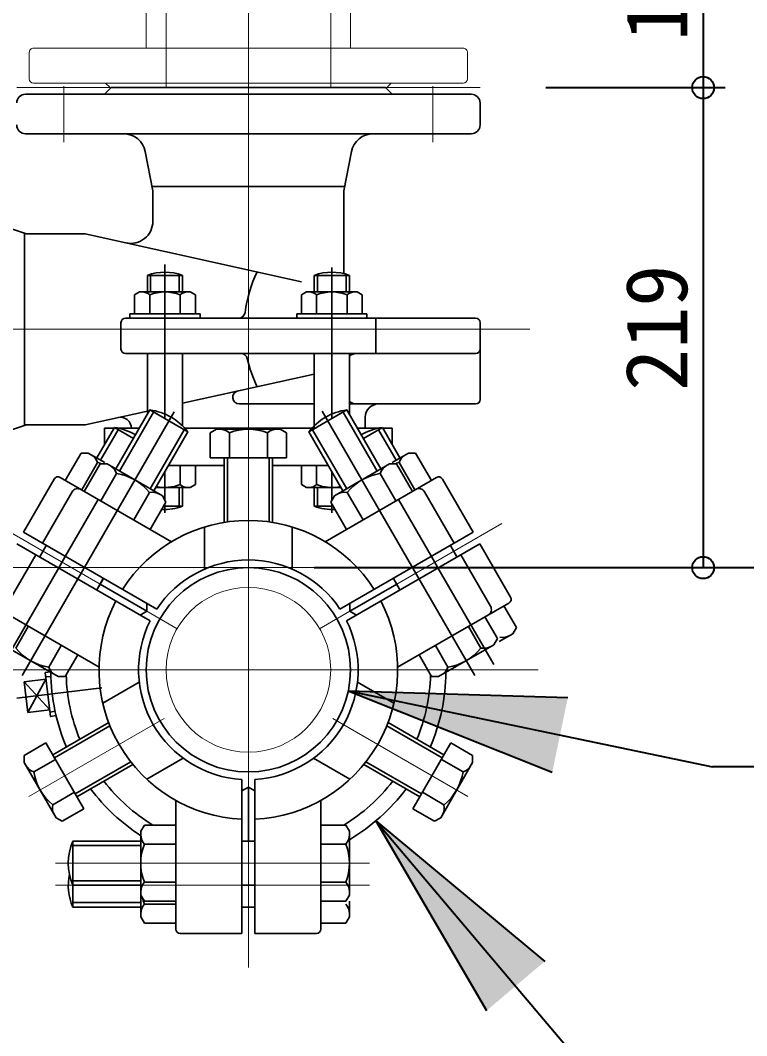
# Model space of a CAD drawing. Units: millimetres at full size, sheet at 1:20. Extents: x -5817 to 7940, y -3160 to 3160.
# Drawn here: x -3439.1 to -3108.3, y -216.9 to 245.2 of the extents above; entities that cross this region are included whole.
import ezdxf
from ezdxf.enums import TextEntityAlignment as Align

# ---------------------------------------------------------------- set-up
doc = ezdxf.new("R2010")
doc.units = ezdxf.units.MM
doc.header["$LTSCALE"] = 20
doc.header["$PDMODE"] = 32
doc.header["$PDSIZE"] = 10
for name, color, linetype, lineweight in [('0-7_TEMP01', 3, 'Continuous', 18), ('0-8_T字管', 6, 'Continuous', 35), ('0-A_細線', 7, 'Continuous', 9), ('0-E_寸法', 1, 'Continuous', 40)]:
    doc.layers.add(name, color=color, linetype=linetype, lineweight=lineweight)
doc.styles.add('ＭＳ ゴシック', font='')
doc.styles.get('ＭＳ ゴシック').set_extended_font_data('MS Gothic')

msp = doc.modelspace()

# ---------------------------------------------------------------- linework, layer by layer
at = {"layer": '0-7_TEMP01'}
for p, q in [((-3335.24, 331.11), (-3335.24, 231.11)), ((-3372.75, 214.61), (-3372.75, 314.61)), ((-3335.25, 214.61), (-3335.25, 314.61)), ((-3297.75, 214.61), (-3297.75, 314.61)), ((-3335.25, -50.39), (-3335.25, 306.01)), ((-3440.75, 214.61), (-3229.75, 214.61)), ((-3419.25, 189.75), (-3419.25, 215.28)), ((-3251.25, 189.75), (-3251.25, 215.28)), ((-3605.69, 104.61), (-3207.01, 104.61)), ((-3448.86, 15.21), (-3402.8, -11.39)), ((-3219.88, 16.22), (-3267.7, -11.39)), ((-3466.45, -3.89), (-3204.05, -3.89)), ((-3381.44, -23.72), (-3367.6, -31.71)), ((-3289.05, -23.72), (-3302.89, -31.71)), ((-3467.22, -50.39), (-3203.27, -50.39)), ((-3335.25, -103.73), (-3335.25, -50.39)), ((-3435.21, -108.11), (-3373.65, -72.56)), ((-3235.28, -108.11), (-3296.85, -72.56)), ((-3335.25, -185.93), (-3335.25, -128.39)), ((-3423.06, -138.39), (-3280.12, -138.39)), ((-3338.25, -148.37), (-3423.06, -148.37)), ((-3280.12, -148.37), (-3332.25, -148.37))]:
    msp.add_line(p, q, dxfattribs=at)
at = {"layer": '0-8_T字管'}
for p, q in [((-3397.75, 214.61), (-3400.75, 211.61)), ((-3397.75, 214.61), (-3272.75, 214.61)), ((-3272.75, 214.61), (-3269.75, 211.61)), ((-3233.75, 211.61), (-3436.75, 211.61)), ((-3229.75, 197.61), (-3229.75, 207.61)), ((-3233.75, 193.61), (-3436.75, 193.61)), ((-3382.19, 185.5), (-3378.75, 167.61)), ((-3288.31, 185.5), (-3291.75, 167.61)), ((-3378.75, 169.61), (-3291.75, 169.61)), ((-3378.75, 153.73), (-3378.75, 167.61)), ((-3291.75, 129.91), (-3291.75, 167.61)), ((-3450.14, 152.74), (-3436.25, 148.11)), ((-3437.25, 61.11), (-3437.25, 148.11)), ((-3436.25, 148.11), (-3409.59, 148.11)), ((-3373.25, 140.05), (-3409.59, 148.11)), ((-3311.11, 126.28), (-3373.25, 140.05)), ((-3373.25, 64.02), (-3373.25, 134.03)), ((-3297.25, 64.02), (-3297.25, 132.8)), ((-3381.25, 121.61), (-3381.25, 129.11)), ((-3381.25, 129.11), (-3365.25, 129.11)), ((-3379.75, 121.61), (-3379.75, 129.11)), ((-3366.75, 121.61), (-3366.75, 129.11)), ((-3365.25, 121.61), (-3365.25, 129.11)), ((-3305.25, 129.11), (-3289.25, 129.11)), ((-3305.25, 121.61), (-3305.25, 129.11)), ((-3303.75, 121.61), (-3303.75, 129.11)), ((-3290.75, 121.61), (-3290.75, 129.11)), ((-3289.25, 121.61), (-3289.25, 129.11)), ((-3387.1, 120.25), (-3384.75, 121.61)), ((-3387.1, 111.61), (-3387.1, 120.25)), ((-3384.75, 121.61), (-3361.75, 121.61)), ((-3380.17, 120.25), (-3380.17, 111.61)), ((-3366.32, 111.61), (-3366.32, 120.25)), ((-3361.75, 121.61), (-3359.39, 120.25)), ((-3359.39, 120.25), (-3359.39, 111.61)), ((-3311.11, 120.25), (-3308.75, 121.61)), ((-3311.11, 111.61), (-3311.11, 120.25)), ((-3308.75, 121.61), (-3285.75, 121.61)), ((-3304.18, 120.25), (-3304.18, 111.61)), ((-3290.32, 111.61), (-3290.32, 120.25)), ((-3285.75, 121.61), (-3283.39, 120.25)), ((-3283.39, 120.25), (-3283.39, 111.61)), ((-3357.25, 111.61), (-3389.25, 111.61)), ((-3389.25, 109.61), (-3389.25, 111.61)), ((-3357.25, 109.61), (-3357.25, 111.61)), ((-3313.25, 111.61), (-3281.25, 111.61)), ((-3313.25, 109.61), (-3313.25, 111.61)), ((-3281.25, 109.61), (-3281.25, 111.61)), ((-3393.25, 95.61), (-3393.25, 107.61)), ((-3391.25, 109.61), (-3231.75, 109.61)), ((-3277.25, 93.61), (-3277.25, 109.61)), ((-3229.75, 72.61), (-3229.75, 107.61)), ((-3391.25, 93.61), (-3297.25, 93.61)), ((-3381.25, 65.94), (-3381.25, 93.61)), ((-3365.25, 60.67), (-3365.25, 93.61)), ((-3305.25, 59.61), (-3305.25, 93.61)), ((-3297.25, 93.61), (-3231.75, 93.61)), ((-3289.25, 65.94), (-3289.25, 93.61)), ((-3305.25, 84.24), (-3365.25, 70.94)), ((-3339.35, 70.61), (-3305.25, 70.61)), ((-3289.25, 70.61), (-3231.75, 70.61)), ((-3438.32, -52.93), (-3369.08, 67.02)), ((-3381.25, 67.39), (-3409.59, 61.11)), ((-3395.62, 41.05), (-3380.12, 67.89)), ((-3393.89, 40.05), (-3378.39, 66.89)), ((-3380.12, 67.89), (-3362.8, 57.89)), ((-3290.38, 67.89), (-3307.7, 57.89)), ((-3232.17, -52.93), (-3301.57, 67.27)), ((-3276.61, 40.05), (-3292.11, 66.89)), ((-3274.88, 41.05), (-3290.38, 67.89)), ((-3450.14, 56.48), (-3436.25, 61.11)), ((-3437.25, 61.11), (-3409.59, 61.11)), ((-3282, 59.61), (-3282, 64.61)), ((-3404.26, 46.03), (-3396.26, 59.89)), ((-3402.53, 45.04), (-3394.53, 58.89)), ((-3400.75, 52.12), (-3400.75, 59.61)), ((-3396.42, 59.61), (-3400.75, 59.61)), ((-3396.26, 59.89), (-3387.62, 54.9)), ((-3384.9, 59.61), (-3394.54, 59.61)), ((-3380.03, 32.05), (-3364.53, 58.89)), ((-3378.3, 31.04), (-3362.8, 57.89)), ((-3364.23, 59.61), (-3304.23, 59.61)), ((-3352.57, 57.48), (-3349.75, 59.11)), ((-3352.57, 46.11), (-3352.57, 57.48)), ((-3320.75, 59.11), (-3349.75, 59.11)), ((-3343.91, 57.48), (-3343.91, 46.11)), ((-3326.59, 57.48), (-3326.59, 46.11)), ((-3317.93, 57.48), (-3320.75, 59.11)), ((-3317.93, 46.11), (-3317.93, 57.48)), ((-3292.2, 31.04), (-3307.7, 57.89)), ((-3290.46, 32.05), (-3305.97, 58.89)), ((-3275.95, 59.61), (-3285.6, 59.61)), ((-3275.95, 59.61), (-3285.6, 59.61)), ((-3274.23, 59.89), (-3282.88, 54.9)), ((-3267.97, 45.04), (-3275.97, 58.89)), ((-3266.24, 46.03), (-3274.23, 59.89)), ((-3269.75, 59.61), (-3274.07, 59.61)), ((-3269.75, 52.12), (-3269.75, 59.61)), ((-3411.41, 48.28), (-3418.6, 35.84)), ((-3408.16, 48.28), (-3411.41, 48.28)), ((-3400.67, 43.96), (-3408.16, 48.28)), ((-3269.83, 43.96), (-3262.34, 48.28)), ((-3262.34, 48.28), (-3259.08, 48.28)), ((-3259.08, 48.28), (-3251.89, 35.84)), ((-3411.1, 31.51), (-3403.91, 43.95)), ((-3402.77, 43.3), (-3409.96, 30.85)), ((-3399.52, 43.3), (-3402.77, 43.3)), ((-3374.4, 28.79), (-3399.52, 43.3)), ((-3346.25, 42.61), (-3371.62, 42.61)), ((-3366.32, 42.61), (-3366.32, 33.97)), ((-3359.39, 33.97), (-3359.39, 42.61)), ((-3317.93, 46.11), (-3352.57, 46.11)), ((-3346.25, 46.11), (-3346.25, 16.72)), ((-3344.75, 46.11), (-3344.75, 16.94)), ((-3325.75, 46.11), (-3325.75, 16.94)), ((-3324.25, 46.11), (-3324.25, 16.72)), ((-3298.88, 42.61), (-3324.25, 42.61)), ((-3311.11, 42.61), (-3311.11, 33.97)), ((-3304.18, 33.97), (-3304.18, 42.61)), ((-3296.09, 28.79), (-3270.98, 43.3)), ((-3270.98, 43.3), (-3267.73, 43.3)), ((-3267.73, 43.3), (-3260.54, 30.85)), ((-3259.39, 31.51), (-3266.58, 43.95)), ((-3420.92, 37.18), (-3370.24, 7.92)), ((-3402.46, 26.52), (-3395.27, 38.97)), ((-3373.25, 26.8), (-3373.25, 39.79)), ((-3249.57, 37.18), (-3300.26, 7.92)), ((-3297.25, 26.8), (-3297.25, 39.79)), ((-3268.04, 26.52), (-3275.22, 38.97)), ((-3437.66, 12.2), (-3423.65, 36.45)), ((-3377.4, 32.61), (-3361.75, 32.61)), ((-3366.75, 32.61), (-3366.75, 24.11)), ((-3365.25, 32.61), (-3365.25, 24.11)), ((-3361.75, 32.61), (-3359.39, 33.97)), ((-3311.11, 33.97), (-3308.75, 32.61)), ((-3308.75, 32.61), (-3293.1, 32.61)), ((-3305.25, 32.61), (-3305.25, 24.11)), ((-3303.75, 32.61), (-3303.75, 24.11)), ((-3232.84, 12.2), (-3246.84, 36.45)), ((-3429.01, 7.21), (-3415.51, 30.59)), ((-3380.27, 30.31), (-3387.46, 17.85)), ((-3374.4, 28.79), (-3372.77, 25.97)), ((-3296.09, 28.79), (-3297.72, 25.97)), ((-3290.23, 30.31), (-3283.04, 17.85)), ((-3241.49, 7.21), (-3254.98, 30.59)), ((-3403.6, 27.17), (-3418.6, 1.2)), ((-3379.96, 13.53), (-3372.77, 25.97)), ((-3373.85, 24.11), (-3365.25, 24.11)), ((-3373.25, 21.02), (-3373.25, 25.15)), ((-3305.25, 24.11), (-3296.65, 24.11)), ((-3290.54, 13.53), (-3297.72, 25.97)), ((-3297.25, 21.02), (-3297.25, 25.15)), ((-3266.89, 27.17), (-3251.89, 1.2)), ((-3355.25, -4.57), (-3355.25, 14.6)), ((-3315.25, -4.57), (-3315.25, 14.6)), ((-3437.66, 12.2), (-3376.97, -22.84)), ((-3232.84, 12.2), (-3293.53, -22.84)), ((-3440.66, 7), (-3379.97, -28.03)), ((-3427.26, 6.19), (-3430.26, 1)), ((-3229.85, 7), (-3290.53, -28.03)), ((-3243.23, 6.19), (-3240.24, 1)), ((-3229.85, 7), (-3215.85, -17.25)), ((-3432.01, 2.01), (-3445.51, -21.37)), ((-3418.6, 1.2), (-3421.6, -4)), ((-3251.89, 1.2), (-3248.89, -4)), ((-3238.49, 2.01), (-3224.99, -21.37)), ((-3421.6, -4), (-3446.97, -47.94)), ((-3248.89, -4), (-3223.53, -47.94)), ((-3401.3, -8.79), (-3404.3, -13.99)), ((-3401.28, -8.81), (-3404.28, -14)), ((-3269.21, -8.81), (-3266.21, -14)), ((-3266.2, -13.99), (-3269.2, -8.79)), ((-3402.8, -11.39), (-3381.44, -23.72)), ((-3267.7, -11.39), (-3289.05, -23.72)), ((-3453.92, -19.98), (-3403.24, -49.25)), ((-3381.44, -20.26), (-3381.44, -23.72)), ((-3289.05, -20.26), (-3289.05, -23.72)), ((-3216.58, -19.98), (-3267.26, -49.25)), ((-3218.89, -21.32), (-3213.21, -31.17)), ((-3384.45, -25.46), (-3381.44, -23.72)), ((-3286.06, -25.46), (-3289.05, -23.72)), ((-3227.54, -26.31), (-3221.85, -36.16)), ((-3441.15, -40.49), (-3435.46, -30.64)), ((-3229.35, -40.49), (-3235.04, -30.64)), ((-3213.21, -31.17), (-3214.84, -33.99)), ((-3221.85, -36.16), (-3223.48, -38.98)), ((-3214.84, -33.99), (-3221.04, -37.57)), ((-3447.01, -38.98), (-3421.9, -53.48)), ((-3420.46, -39.3), (-3426.15, -49.15)), ((-3250.04, -39.3), (-3244.35, -49.15)), ((-3223.48, -38.98), (-3248.6, -53.48)), ((-3418.65, -53.48), (-3412.96, -43.63)), ((-3251.85, -53.48), (-3257.54, -43.63)), ((-3437.34, -55.87), (-3427.41, -54.65)), ((-3435.63, -69.77), (-3427.41, -54.65)), ((-3427.8, -51.54), (-3425.25, -51.37)), ((-3427.56, -53.54), (-3425.2, -53.37)), ((-3421.9, -53.48), (-3418.65, -53.48)), ((-3248.6, -53.48), (-3251.85, -53.48)), ((-3440.64, -63.33), (-3402.04, -58.59)), ((-3437.34, -55.87), (-3425.71, -68.55)), ((-3437.34, -55.87), (-3435.63, -69.77)), ((-3401.54, -65.57), (-3384.94, -55.98)), ((-3268.97, -65.57), (-3285.56, -55.98)), ((-3435.63, -69.77), (-3425.71, -68.55)), ((-3425.57, -69.67), (-3423.24, -69.27)), ((-3424.32, -89.12), (-3398.86, -74.42)), ((-3423.57, -90.41), (-3398.31, -75.83)), ((-3246.93, -90.41), (-3272.19, -75.83)), ((-3246.18, -89.12), (-3271.64, -74.42)), ((-3437.33, -89.32), (-3427.48, -83.64)), ((-3427.48, -83.64), (-3410.16, -113.64)), ((-3243.01, -83.64), (-3260.34, -113.64)), ((-3233.17, -89.32), (-3243.01, -83.64)), ((-3437.33, -92.59), (-3437.33, -89.32)), ((-3423.15, -91.14), (-3433, -96.83)), ((-3414.07, -106.87), (-3388.81, -92.28)), ((-3381.53, -100.21), (-3364.93, -90.62)), ((-3288.97, -100.21), (-3305.56, -90.62)), ((-3256.43, -106.87), (-3281.68, -92.28)), ((-3247.35, -91.14), (-3237.5, -96.83)), ((-3233.17, -92.59), (-3233.17, -89.32)), ((-3422.83, -117.7), (-3437.33, -92.59)), ((-3413.32, -108.17), (-3387.86, -93.47)), ((-3257.18, -108.17), (-3282.63, -93.47)), ((-3247.67, -117.7), (-3233.17, -92.59)), ((-3338.25, -170.37), (-3338.25, -100.3)), ((-3332.25, -170.37), (-3332.25, -100.3)), ((-3424.34, -111.82), (-3414.49, -106.14)), ((-3338.25, -105.47), (-3335.25, -103.73)), ((-3335.25, -128.39), (-3335.25, -103.73)), ((-3332.25, -105.47), (-3335.25, -103.73)), ((-3246.16, -111.82), (-3256, -106.14)), ((-3368.25, -168.37), (-3368.25, -109.85)), ((-3302.25, -168.37), (-3302.25, -109.85)), ((-3410.16, -113.64), (-3420.01, -119.32)), ((-3260.34, -113.64), (-3250.49, -119.32)), ((-3420.01, -119.32), (-3422.83, -117.7)), ((-3250.49, -119.32), (-3247.67, -117.7)), ((-3382.62, -121.07), (-3384.25, -123.89)), ((-3384.25, -123.89), (-3384.25, -162.87)), ((-3368.25, -121.07), (-3382.62, -121.07)), ((-3290.88, -121.07), (-3302.25, -121.07)), ((-3289.25, -123.89), (-3290.88, -121.07)), ((-3289.25, -152.89), (-3289.25, -123.89)), ((-3384.25, -128.39), (-3415.25, -128.39)), ((-3415.25, -128.39), (-3415.25, -158.37)), ((-3338.25, -128.39), (-3332.25, -128.39)), ((-3384.25, -130.39), (-3415.25, -130.39)), ((-3382.62, -129.73), (-3368.25, -129.73)), ((-3302.25, -129.73), (-3290.88, -129.73)), ((-3384.25, -146.39), (-3415.25, -146.39)), ((-3368.25, -147.05), (-3382.62, -147.05)), ((-3290.88, -147.05), (-3302.25, -147.05)), ((-3384.25, -148.39), (-3415.25, -148.39)), ((-3338.25, -148.39), (-3332.25, -148.39)), ((-3384.25, -156.37), (-3415.25, -156.37)), ((-3384.25, -152.89), (-3382.62, -155.71)), ((-3382.62, -155.71), (-3368.25, -155.71)), ((-3368.25, -157.03), (-3382.62, -157.03)), ((-3302.25, -155.71), (-3290.88, -155.71)), ((-3290.88, -155.71), (-3289.25, -152.89)), ((-3384.25, -158.37), (-3415.25, -158.37)), ((-3338.25, -158.37), (-3332.25, -158.37)), ((-3384.25, -162.87), (-3382.62, -165.69)), ((-3382.62, -165.69), (-3368.25, -165.69)), ((-3302.25, -165.69), (-3290.88, -165.69)), ((-3338.25, -170.37), (-3366.25, -170.37)), ((-3332.25, -170.37), (-3304.25, -170.37))]:
    msp.add_line(p, q, dxfattribs=at)
for points in [[(-3427.8, -51.54), (-3425.33, -71.66), (-3422.81, -71.21)], [(-3290.88, -165.69), (-3289.25, -162.87), (-3289.25, -155.71)]]:
    msp.add_lwpolyline(points, dxfattribs=at)
msp.add_circle((-3335.25, -50.39), 46.5, dxfattribs=at)
for centre, radius, start, end in [((-3436.75, 207.61), 4, 90, 180), ((-3233.75, 207.61), 4, 0, 90), ((-3436.75, 197.61), 4, 180, 270), ((-3233.75, 197.61), 4, 270, 0), ((-3392.01, 183.61), 10, 10.886, 90), ((-3278.49, 183.61), 10, 90, 169.114), ((-3388.75, 153.73), 10, 257.5, 0), ((-3373.25, 108.53), 22.09, 68.761, 111.239), ((-3277.25, 104.61), 60, 154.179, 172.705), ((-3297.25, 108.53), 22.09, 68.761, 111.239), ((-3383.64, 116.52), 5.09, 47.117, 90), ((-3373.25, 103.28), 18.32, 67.781, 112.219), ((-3362.85, 116.52), 5.09, 90, 132.883), ((-3307.64, 116.52), 5.09, 47.117, 90), ((-3297.25, 103.28), 18.32, 67.781, 112.219), ((-3286.86, 116.52), 5.09, 90, 132.883), ((-3339.74, 112.61), 3, 270, 352.705), ((-3391.25, 107.61), 2, 90, 180), ((-3231.75, 107.61), 2, 0, 90), ((-3391.25, 95.61), 2, 180, 270), ((-3338.68, 90.61), 3, 12.84, 90), ((-3285.75, 87.61), 6, 90, 125.685), ((-3231.75, 95.61), 2, 270, 0), ((-3277.25, 104.61), 60, 192.84, 205.821), ((-3339.35, 73.61), 3, 102.5, 270), ((-3285.75, 76.61), 6, 234.315, 270), ((-3276, 64.61), 6, 90, 180), ((-3231.75, 72.61), 2, 270, 0), ((-3383.46, 42.1), 26, 37.38, 82.62), ((-3287.04, 42.1), 26, 97.38, 142.62), ((-3393.5, 59.56), 5, 0.615, 102.5), ((-3399.6, 34.11), 26, 60.045, 82.62), ((-3348.24, 52.53), 6.57, 48.781, 90), ((-3335.25, 35.27), 23.84, 68.702, 111.298), ((-3322.26, 52.53), 6.57, 90, 131.219), ((-3270.9, 34.11), 26, 97.38, 119.955), ((-3410.13, 41.84), 6.57, 18.781, 60), ((-3260.36, 41.84), 6.57, 120, 161.219), ((-3407.52, 20.38), 23.84, 77.932, 81.298), ((-3401.49, 36.85), 6.57, 18.781, 60), ((-3269, 36.85), 6.57, 120, 161.219), ((-3262.98, 20.38), 23.84, 98.702, 102.068), ((-3421.92, 35.45), 2, 60, 150), ((-3398.88, 15.4), 23.84, 38.702, 81.298), ((-3271.61, 15.4), 23.84, 98.702, 141.298), ((-3248.58, 35.45), 2, 30, 120), ((-3373.25, 50.93), 18.32, 257.698, 292.219), ((-3362.85, 37.7), 5.09, 227.117, 270), ((-3307.64, 37.7), 5.09, 270, 312.883), ((-3297.25, 50.93), 18.32, 247.781, 282.302), ((-3412.92, 29.09), 3, 60, 150), ((-3378.99, 23.86), 6.57, 60, 101.219), ((-3291.5, 23.86), 6.57, 78.781, 120), ((-3257.59, 29.09), 3, 30, 120), ((-3373.25, 44.69), 22.09, 266.261, 291.239), ((-3297.25, 44.69), 22.09, 248.761, 273.739), ((-3335.25, -50.39), 68, 32.529, 147.471), ((-3335.25, -50.39), 50, 33.44, 146.56), ((-3217.57, -18.25), 2, 300, 30), ((-3335.25, -50.39), 68, 152.529, 267.471), ((-3335.25, -50.39), 68, 272.529, 27.471), ((-3227.58, -22.87), 3, 300, 30), ((-3335.25, -50.39), 50, 153.44, 266.56), ((-3335.25, -50.39), 50, 273.44, 26.56), ((-3219.43, -29.06), 6.57, 258.781, 300), ((-3422.53, -25.58), 23.84, 218.702, 261.298), ((-3247.96, -25.58), 23.84, 278.702, 321.298), ((-3228.08, -34.04), 6.57, 258.781, 300), ((-3419.92, -47.03), 6.57, 198.781, 240), ((-3250.57, -47.03), 6.57, 300, 341.219), ((-3335.25, -50.39), 90, 180.738, 202.98), ((-3335.25, -50.39), 83, 181.618, 202.384), ((-3335.25, -50.39), 83, 337.616, 358.382), ((-3335.25, -50.39), 90, 337.02, 359.262), ((-3430.88, -90.61), 6.57, 210, 251.219), ((-3409.43, -93.22), 23.84, 188.702, 231.298), ((-3261.06, -93.22), 23.84, 308.702, 351.298), ((-3239.61, -90.61), 6.57, 288.781, 330), ((-3335.25, -50.39), 83, 217.616, 238.382), ((-3335.25, -50.39), 83, 301.618, 322.384), ((-3335.25, -50.39), 90, 217.02, 237.013), ((-3335.25, -50.39), 90, 300.738, 322.98), ((-3417.89, -113.11), 6.57, 168.781, 210), ((-3252.6, -113.11), 6.57, 330, 11.219), ((-3391.25, -138.39), 26, 157.38, 202.62), ((-3377.67, -125.4), 6.57, 180, 221.219), ((-3295.82, -125.4), 6.57, 318.781, 0), ((-3360.41, -138.39), 23.84, 158.702, 201.298), ((-3313.09, -138.39), 23.84, 338.702, 21.298), ((-3391.25, -148.37), 26, 168.935, 202.62), ((-3377.67, -151.38), 6.57, 138.781, 180), ((-3295.82, -151.38), 6.57, 0, 41.219), ((-3377.67, -161.36), 6.57, 138.781, 180), ((-3360.41, -148.37), 23.84, 193.909, 201.298), ((-3295.82, -161.36), 6.57, 0, 41.219), ((-3366.25, -168.37), 2, 180, 270), ((-3304.25, -168.37), 2, 270, 0)]:
    msp.add_arc(centre, radius, start, end, dxfattribs=at)
at = {"layer": '0-A_細線'}
for p, q in [((-3381.75, 232.61), (-3381.75, 296.61)), ((-3288.75, 232.61), (-3288.75, 296.61)), ((-3433.03, 232.61), (-3237.47, 232.61)), ((-3435.03, 218.61), (-3435.03, 230.61)), ((-3235.48, 218.61), (-3235.48, 230.61)), ((-3433.03, 216.61), (-3237.47, 216.61)), ((-3398.25, 214.61), (-3400.25, 216.61)), ((-3272.25, 214.61), (-3270.25, 216.61))]:
    msp.add_line(p, q, dxfattribs=at)
for radius in [46.5, 37.5]:
    msp.add_circle((-3335.25, -50.39), radius, dxfattribs=at)
for centre, start, end in [((-3433.03, 230.61), 90, 180.002), ((-3237.47, 230.61), 359.998, 90), ((-3433.03, 218.61), 180.002, 270), ((-3237.47, 218.61), 270, 359.998)]:
    msp.add_arc(centre, 2, start, end, dxfattribs=at)
at = {"layer": '0-E_寸法'}
for p, q in [((-3128.16, 314.61), (-3128.16, 214.61)), ((-3199.75, 214.61), (-3118.16, 214.61)), ((-3199.75, 214.61), (-3118.16, 214.61)), ((-3128.16, 214.61), (-3128.16, -3.89)), ((-3305.25, -3.89), (-2620.27, -3.89)), ((-3305.25, -3.89), (-3118.16, -3.89)), ((-3289.73, -59.89), (-3189.77, -63.01)), ((-3289.73, -59.89), (-3196.87, -97.01)), ((-3289.73, -59.89), (-3123.94, -94.48)), ((-2865.97, -94.48), (-3123.94, -94.48)), ((-3277.15, -119.13), (-3122.73, -301.62)), ((-3277.15, -119.13), (-3200.28, -183.09)), ((-3277.15, -119.13), (-3226.79, -205.52))]:
    msp.add_line(p, q, dxfattribs=at)
for p in [(-3128.16, 214.61), (-3128.16, -3.89)]:
    msp.add_point(p, dxfattribs=at)
for points in [[(-3189.77, -63.01), (-3196.87, -97.01), (-3289.73, -59.89)], [(-3200.28, -183.09), (-3226.79, -205.52), (-3277.15, -119.13)]]:
    msp.add_solid(points, dxfattribs=at)

# ---------------------------------------------------------------- texts
at = {"layer": '0-E_寸法', "style": 'ＭＳ ゴシック'}
for s, p in [('100', (-3126.95, 235.81)), ('219', (-3126.95, 76.56))]:
    msp.add_text(s, height=28.15, rotation=90, dxfattribs=at).set_placement(p, align=Align.BOTTOM_LEFT)

doc.saveas('drawing.dxf')
